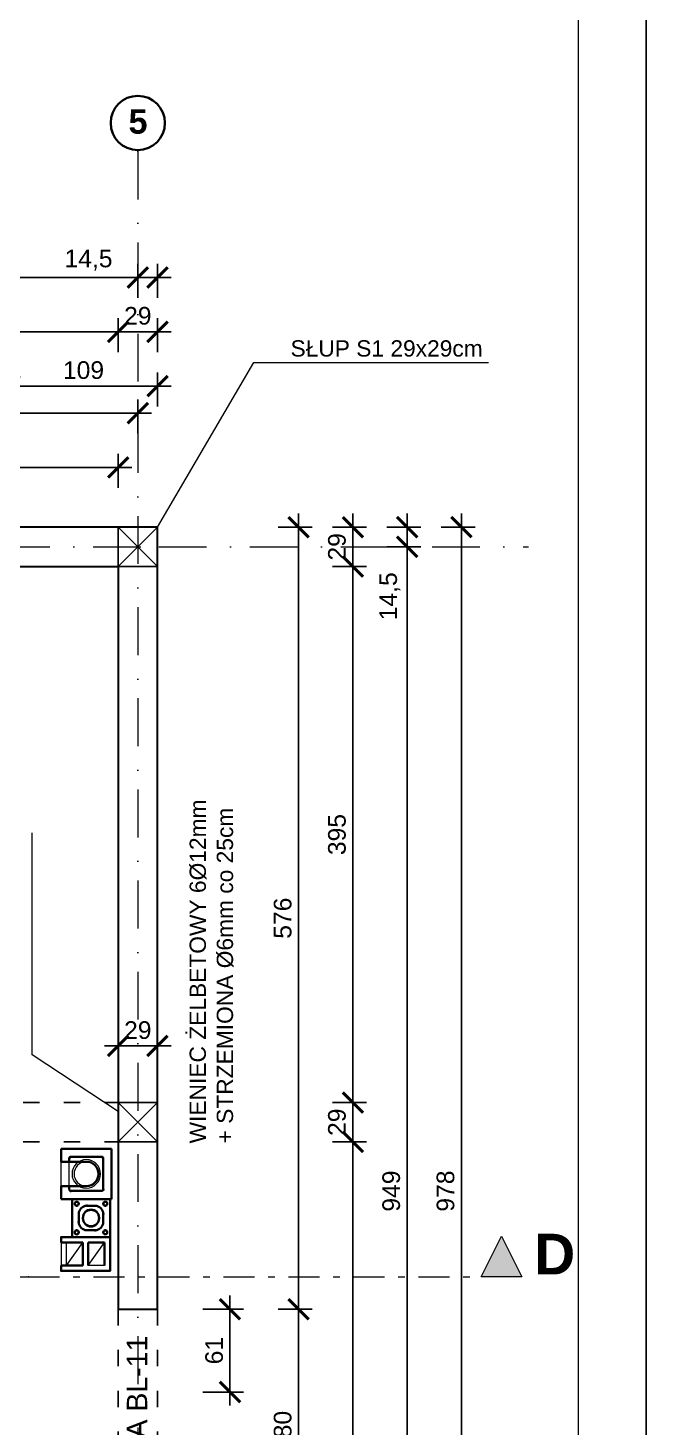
# Model space of a CAD drawing. Header units: millimetres. Extents: x 4647 to 73915, y -13612 to -8141.
# Drawn here: x 28597 to 29053, y -11064 to -10034 of the extents above; entities that cross this region are included whole.
import ezdxf
from ezdxf.enums import TextEntityAlignment as Align

# ---------------------------------------------------------------- set-up
doc = ezdxf.new("R2010")
doc.units = ezdxf.units.MM
for name, pattern in [('ACAD_ISO03W100', [30, 12, -18]), ('Kropki i Kreski', [67.027776, 35.277777, -17.638888, 0, -14.111111]), ('Przerywana', [16.4, 8.2, -8.2]), ('Przerywana podwójnie', [47.9, 22.9, -10, 5, -10])]:
    doc.linetypes.add(name, pattern=pattern)
for name, color, linetype, lineweight in [('2D - Ogólne_Nr_Pióra__21', 7, 'Continuous', 35), ('a_beton_c', 3, 'ACAD_ISO03W100', 25), ('a_murowane_b', 20, 'Continuous', 30), ('a_opisy', 252, 'Continuous', 9), ('a_wymiary', 250, 'Continuous', 9), ('Cienka', 1, 'Continuous', 15), ('Konstrukcja - Ogólne_Nr_Pióra__21', 7, 'Continuous', 35), ('Konstrukcja - Siatka mod_Nr_Pióra__1', 7, 'Continuous', 5), ('Konstrukcja - Siatka mod_Nr_Pióra__7', 7, 'Continuous', 35), ('Opisy - Tekst_Nr_Pióra__1', 7, 'Continuous', 13), ('Znaczniki - Przekroje_Nr_Pióra__1', 7, 'Continuous', 5)]:
    doc.layers.add(name, color=color, linetype=linetype, lineweight=lineweight)
for name, color, linetype in [('Konstrukcja - Ogólne', 7, 'Continuous'), ('Konstrukcja - Siatka mod', 7, 'Continuous'), ('Znaczniki - Przekroje', 7, 'Continuous')]:
    doc.layers.add(name, color=color, linetype=linetype)
for name, color, linetype, lineweight, true_color in [('Konstrukcja - Ogólne_Nr_Pióra__3', 7, 'Continuous', 5, 0xff6600), ('Konstrukcja - Ogólne_Nr_Pióra__5', 7, 'Continuous', 5, 0x40a5ff), ('Konstrukcja - Siatka mod_Nr_Pióra__4', 7, 'Continuous', 5, 0x029e21), ('Znaczniki - Przekroje_Nr_Pióra__5', 7, 'Continuous', 5, 0x40a5ff)]:
    doc.layers.add(name, color=color, linetype=linetype, lineweight=lineweight, true_color=true_color)
doc.styles.add('GENERATED_STYLE_1', font='arialbd.ttf')
doc.styles.get("Standard").update_dxf_attribs({"font": 'arial.ttf'})
doc.dimstyles.new('1-100', dxfattribs={"dimtxt": 13, "dimasz": 15, "dimexe": 10, "dimexo": 20, "dimgap": 5, "dimtad": 1, "dimdec": 1, "dimrnd": 0.5, "dimtxsty": 'Standard', "dimblk": 'ARCHTICK', "dimcen": 0.09, "dimdle": 10, "dimadec": 0, "dimazin": 0, "dimtfac": 1, "dimtdec": 1, "dimtofl": 0, "dimtmove": 0, "dimatfit": 3, "dimfxl": 10, "dimfxlon": 1, "dimtolj": 1, "dimtzin": 0, "dimarcsym": 0})

# ---------------------------------------------------------------- blocks, each defined once
blk = doc.blocks.new('Standardowy znacznik siatki')
at = {"layer": 'Konstrukcja - Siatka mod_Nr_Pióra__4', "linetype": 'Kropki i Kreski'}
for p, q in [((272.5, 0), (1529.2, 0)), ((1529.2, 0), (1801.7, 0))]:
    blk.add_line(p, q, dxfattribs=at)
at = {"layer": 'Konstrukcja - Siatka mod_Nr_Pióra__1', "style": 'GENERATED_STYLE_1'}
blk.add_attdef('AC_MarkerText_1', text='', height=18, dxfattribs=at).set_placement((-28.2, -13.3), align=Align.BOTTOM_LEFT)
blk = doc.blocks.new('Płaszczyzna odcinająca_4', base_point=(8702.4, 399.4))
at = {"layer": 'Znaczniki - Przekroje_Nr_Pióra__1', "linetype": 'Continuous'}
blk.add_hatch(color=256, dxfattribs=at).paths.add_polyline_path([(10476.6, 399.4), (10446.6, 399.4), (10461.6, 429.4)], flags=0)
for p, q in [((10446.6, 399.4), (10461.6, 429.4)), ((10461.6, 429.4), (10476.6, 399.4)), ((10476.6, 399.4), (10446.6, 399.4))]:
    blk.add_line(p, q, dxfattribs=at)
at = {"layer": 'Znaczniki - Przekroje_Nr_Pióra__5', "linetype": 'Przerywana podwójnie'}
for p, q in [((8717.4, 399.4), (10112.9, 399.4)), ((10112.9, 399.4), (10446.6, 399.4))]:
    blk.add_line(p, q, dxfattribs=at)
blk.add_point((10112.9, 399.4), dxfattribs=at)
at = {"layer": 'Znaczniki - Przekroje_Nr_Pióra__1', "linetype": 'Continuous', "insert": (10485.6, 401.1), "char_height": 30, "attachment_point": 7, "style": 'GENERATED_STYLE_1'}
blk.add_mtext('{D}', dxfattribs=at)
blk = doc.blocks.new('SCHIEDEL_Avant_01')
at = {"layer": 'Konstrukcja - Ogólne_Nr_Pióra__21', "linetype": 'Continuous'}
for p, q in [((0, 28), (28, 28)), ((0, 0), (0, 28)), ((11, 23), (17, 23)), ((28, 28), (28, 0)), ((5, 11), (5, 17)), ((23, 17), (23, 11)), ((28, 0), (0, 0)), ((17, 5), (11, 5))]:
    blk.add_line(p, q, dxfattribs=at)
blk.add_circle((14, 14), 6, dxfattribs=at)
for centre, radius, start, end in [((3.4726, 24.5), 1.5, 0, 270), ((3.4726, 24.5), 1.5, 270, 0), ((11, 17), 6, 90, 180), ((17, 17), 6, 0, 90), ((24.4863, 24.5137), 1.5, 270, 180), ((24.4863, 24.5137), 1.5, 180, 270), ((11, 11), 6, 180, 270), ((17, 11), 6, 270, 0), ((3.4863, 3.4863), 1.5, 90, 0), ((3.4863, 3.4863), 1.5, 0, 90), ((24.5, 3.5), 1.5, 90, 180), ((24.5, 3.5), 1.5, 180, 90)]:
    blk.add_arc(centre, radius, start, end, dxfattribs=at)
for p in [(3.4726, 23), (4.9726, 24.5), (11, 23), (22.9863, 24.5137), (24.4863, 23.0137), (5, 11), (23, 17), (3.4863, 4.9863), (4.9863, 3.4863), (17, 5), (23, 3.5), (24.5, 5)]:
    blk.add_point(p, dxfattribs=at)
at = {"layer": 'Konstrukcja - Ogólne_Nr_Pióra__3', "linetype": 'Continuous'}
for radius, start, end in [(6.5, 0, 180), (6.5, 180, 0), (6, 0, 180), (6, 180, 0)]:
    blk.add_arc((14, 14), radius, start, end, dxfattribs=at)
blk = doc.blocks.new('_ArchTick')
at = {"color": 0, "linetype": 'ByBlock', "const_width": 0.15}
blk.add_lwpolyline([(-0.5, -0.5), (0.5, 0.5)], dxfattribs=at)
blk = doc.blocks.new('*D426')
at = {"layer": 'a_wymiary', "color": 0, "lineweight": -2, "transparency": 16777216}
for p, q in [((28796.7, -11167.2), (28796.7, -10967.2)), ((28781.7, -10977.2), (28806.7, -10977.2)), ((28781.7, -11157.2), (28806.7, -11157.2))]:
    blk.add_line(p, q, dxfattribs=at)
at = {"layer": 'DEFPOINTS', "color": 0, "transparency": 16777216}
for p in [(28692.7, -10977.2), (28796.7, -10977.2), (28692.7, -11157.2)]:
    blk.add_point(p, dxfattribs=at)
at = {"layer": 'a_wymiary', "color": 0, "lineweight": -2, "transparency": 16777216, "xscale": 15, "yscale": 15, "zscale": 15}
for p, rotation in [((28796.7, -10977.2), 90), ((28796.7, -11157.2), 270)]:
    blk.add_blockref('_ArchTick', p, dxfattribs=dict(at, rotation=rotation))
at = {"layer": 'a_wymiary', "color": 0, "transparency": 16777216, "insert": (28785, -11067.2), "char_height": 13, "attachment_point": 5, "rotation": 90}
blk.add_mtext('\\A1;180', dxfattribs=at)
blk = doc.blocks.new('*D427')
at = {"layer": 'a_wymiary', "color": 0, "lineweight": -2, "transparency": 16777216}
for p, q in [((28796.7, -10987.2), (28796.7, -10391.2)), ((28781.7, -10401.2), (28806.7, -10401.2)), ((28781.7, -10977.2), (28806.7, -10977.2))]:
    blk.add_line(p, q, dxfattribs=at)
at = {"layer": 'DEFPOINTS', "color": 0, "transparency": 16777216}
for p in [(28692.7, -10401.2), (28796.7, -10401.2), (28692.7, -10977.2)]:
    blk.add_point(p, dxfattribs=at)
at = {"layer": 'a_wymiary', "color": 0, "lineweight": -2, "transparency": 16777216, "xscale": 15, "yscale": 15, "zscale": 15}
for p, rotation in [((28796.7, -10401.2), 90), ((28796.7, -10977.2), 270)]:
    blk.add_blockref('_ArchTick', p, dxfattribs=dict(at, rotation=rotation))
at = {"layer": 'a_wymiary', "color": 0, "transparency": 16777216, "insert": (28785, -10689.2), "char_height": 13, "attachment_point": 5, "rotation": 90}
blk.add_mtext('\\A1;576', dxfattribs=at)
blk = doc.blocks.new('*D429')
at = {"layer": 'a_wymiary', "color": 0, "lineweight": -2, "transparency": 16777216}
for p, q in [((28836.7, -11360.2), (28836.7, -10844)), ((28821.7, -10854), (28846.7, -10854)), ((28821.7, -11350.2), (28846.7, -11350.2))]:
    blk.add_line(p, q, dxfattribs=at)
at = {"layer": 'DEFPOINTS', "color": 0, "transparency": 16777216}
for p in [(28692.7, -10854), (28836.7, -10854), (28692.7, -11350.2)]:
    blk.add_point(p, dxfattribs=at)
at = {"layer": 'a_wymiary', "color": 0, "lineweight": -2, "transparency": 16777216, "xscale": 15, "yscale": 15, "zscale": 15}
for p, rotation in [((28836.7, -10854), 90), ((28836.7, -11350.2), 270)]:
    blk.add_blockref('_ArchTick', p, dxfattribs=dict(at, rotation=rotation))
at = {"layer": 'a_wymiary', "color": 0, "transparency": 16777216, "insert": (28825, -11102.1), "char_height": 13, "attachment_point": 5, "rotation": 90}
blk.add_mtext('\\A1;496', dxfattribs=at)
blk = doc.blocks.new('*D430')
at = {"layer": 'a_wymiary', "color": 0, "lineweight": -2, "transparency": 16777216}
for p, q in [((28836.7, -10864), (28836.7, -10815)), ((28821.7, -10825), (28846.7, -10825)), ((28821.7, -10854), (28846.7, -10854))]:
    blk.add_line(p, q, dxfattribs=at)
at = {"layer": 'DEFPOINTS', "color": 0, "transparency": 16777216}
for p in [(28692.7, -10825), (28836.7, -10825), (28692.7, -10854)]:
    blk.add_point(p, dxfattribs=at)
at = {"layer": 'a_wymiary', "color": 0, "lineweight": -2, "transparency": 16777216, "xscale": 15, "yscale": 15, "zscale": 15}
for p, rotation in [((28836.7, -10825), 90), ((28836.7, -10854), 270)]:
    blk.add_blockref('_ArchTick', p, dxfattribs=dict(at, rotation=rotation))
at = {"layer": 'a_wymiary', "color": 0, "transparency": 16777216, "insert": (28825, -10839.5), "char_height": 13, "attachment_point": 5, "rotation": 90}
blk.add_mtext('\\A1;29', dxfattribs=at)
blk = doc.blocks.new('*D431')
at = {"layer": 'a_wymiary', "color": 0, "lineweight": -2, "transparency": 16777216}
for p, q in [((28836.7, -10835), (28836.7, -10420.2)), ((28821.7, -10430.2), (28846.7, -10430.2)), ((28821.7, -10825), (28846.7, -10825))]:
    blk.add_line(p, q, dxfattribs=at)
at = {"layer": 'DEFPOINTS', "color": 0, "transparency": 16777216}
for p in [(28692.7, -10430.2), (28836.7, -10430.2), (28692.7, -10825)]:
    blk.add_point(p, dxfattribs=at)
at = {"layer": 'a_wymiary', "color": 0, "lineweight": -2, "transparency": 16777216, "xscale": 15, "yscale": 15, "zscale": 15}
for p, rotation in [((28836.7, -10430.2), 90), ((28836.7, -10825), 270)]:
    blk.add_blockref('_ArchTick', p, dxfattribs=dict(at, rotation=rotation))
at = {"layer": 'a_wymiary', "color": 0, "transparency": 16777216, "insert": (28825, -10627.6), "char_height": 13, "attachment_point": 5, "rotation": 90}
blk.add_mtext('\\A1;395', dxfattribs=at)
blk = doc.blocks.new('*D432')
at = {"layer": 'a_wymiary', "color": 0, "lineweight": -2, "transparency": 16777216}
for p, q in [((28836.7, -10440.2), (28836.7, -10391.2)), ((28821.7, -10401.2), (28846.7, -10401.2)), ((28821.7, -10430.2), (28846.7, -10430.2))]:
    blk.add_line(p, q, dxfattribs=at)
at = {"layer": 'DEFPOINTS', "color": 0, "transparency": 16777216}
for p in [(28692.7, -10401.2), (28836.7, -10401.2), (28692.7, -10430.2)]:
    blk.add_point(p, dxfattribs=at)
at = {"layer": 'a_wymiary', "color": 0, "lineweight": -2, "transparency": 16777216, "xscale": 15, "yscale": 15, "zscale": 15}
for p, rotation in [((28836.7, -10401.2), 90), ((28836.7, -10430.2), 270)]:
    blk.add_blockref('_ArchTick', p, dxfattribs=dict(at, rotation=rotation))
at = {"layer": 'a_wymiary', "color": 0, "transparency": 16777216, "insert": (28825, -10415.7), "char_height": 13, "attachment_point": 5, "rotation": 90}
blk.add_mtext('\\A1;29', dxfattribs=at)
blk = doc.blocks.new('*D435')
at = {"layer": 'a_wymiary', "color": 0, "lineweight": -2, "transparency": 16777216}
for p, q in [((28916.7, -10391.2), (28916.7, -11389.2)), ((28901.7, -10401.2), (28926.7, -10401.2)), ((28901.7, -11379.2), (28926.7, -11379.2))]:
    blk.add_line(p, q, dxfattribs=at)
at = {"layer": 'DEFPOINTS', "color": 0, "transparency": 16777216}
for p in [(28692.7, -10401.2), (28692.7, -11379.2), (28916.7, -11379.2)]:
    blk.add_point(p, dxfattribs=at)
at = {"layer": 'a_wymiary', "color": 0, "lineweight": -2, "transparency": 16777216, "xscale": 15, "yscale": 15, "zscale": 15}
for p, rotation in [((28916.7, -10401.2), 90), ((28916.7, -11379.2), 270)]:
    blk.add_blockref('_ArchTick', p, dxfattribs=dict(at, rotation=rotation))
at = {"layer": 'a_wymiary', "color": 0, "transparency": 16777216, "insert": (28905, -10890.2), "char_height": 13, "attachment_point": 5, "rotation": 90}
blk.add_mtext('\\A1;978', dxfattribs=at)
blk = doc.blocks.new('*D443')
at = {"layer": 'a_wymiary', "color": 0, "lineweight": -2, "transparency": 16777216}
for p, q in [((28876.7, -10391.2), (28876.7, -10415.7)), ((28861.7, -10401.2), (28886.7, -10401.2)), ((28861.7, -10415.7), (28886.7, -10415.7)), ((28876.7, -10415.7), (28876.7, -10473.4))]:
    blk.add_line(p, q, dxfattribs=at)
at = {"layer": 'DEFPOINTS', "color": 0, "transparency": 16777216}
for p in [(28692.7, -10401.2), (28692.7, -10415.7), (28876.7, -10415.7)]:
    blk.add_point(p, dxfattribs=at)
at = {"layer": 'a_wymiary', "color": 0, "lineweight": -2, "transparency": 16777216, "xscale": 15, "yscale": 15, "zscale": 15}
for p, rotation in [((28876.7, -10401.2), 90), ((28876.7, -10415.7), 270)]:
    blk.add_blockref('_ArchTick', p, dxfattribs=dict(at, rotation=rotation))
at = {"layer": 'a_wymiary', "color": 0, "transparency": 16777216, "insert": (28863.9, -10452.1), "char_height": 13, "attachment_point": 5, "rotation": 90}
blk.add_mtext('\\A1;14,5', dxfattribs=at)
blk = doc.blocks.new('*D444')
at = {"layer": 'a_wymiary', "color": 0, "lineweight": -2, "transparency": 16777216}
for p, q in [((28876.7, -10405.7), (28876.7, -11374.7)), ((28861.7, -10415.7), (28886.7, -10415.7)), ((28861.7, -11364.7), (28886.7, -11364.7))]:
    blk.add_line(p, q, dxfattribs=at)
at = {"layer": 'DEFPOINTS', "color": 0, "transparency": 16777216}
for p in [(28692.7, -10415.7), (28692.7, -11364.7), (28876.7, -11364.7)]:
    blk.add_point(p, dxfattribs=at)
at = {"layer": 'a_wymiary', "color": 0, "lineweight": -2, "transparency": 16777216, "xscale": 15, "yscale": 15, "zscale": 15}
for p, rotation in [((28876.7, -10415.7), 90), ((28876.7, -11364.7), 270)]:
    blk.add_blockref('_ArchTick', p, dxfattribs=dict(at, rotation=rotation))
at = {"layer": 'a_wymiary', "color": 0, "transparency": 16777216, "insert": (28865, -10890.2), "char_height": 13, "attachment_point": 5, "rotation": 90}
blk.add_mtext('\\A1;949', dxfattribs=at)
blk = doc.blocks.new('*D462')
at = {"layer": 'a_wymiary', "color": 0, "lineweight": -2, "transparency": 16777216}
for p, q in [((28583.7, -10312.3), (28583.7, -10287.3)), ((28692.7, -10312.3), (28692.7, -10287.3)), ((28702.7, -10297.3), (28573.7, -10297.3))]:
    blk.add_line(p, q, dxfattribs=at)
at = {"layer": 'DEFPOINTS', "color": 0, "transparency": 16777216}
for p in [(28583.7, -10297.3), (28583.7, -10401.2), (28692.7, -10401.2)]:
    blk.add_point(p, dxfattribs=at)
at = {"layer": 'a_wymiary', "color": 0, "lineweight": -2, "transparency": 16777216, "xscale": 15, "yscale": 15, "zscale": 15, "rotation": 180}
blk.add_blockref('_ArchTick', (28583.7, -10297.3), dxfattribs=at)
at = {"layer": 'a_wymiary', "color": 0, "lineweight": -2, "transparency": 16777216, "xscale": 15, "yscale": 15, "zscale": 15}
blk.add_blockref('_ArchTick', (28692.7, -10297.3), dxfattribs=at)
at = {"layer": 'a_wymiary', "color": 0, "transparency": 16777216, "insert": (28638.2, -10285.6), "char_height": 13, "attachment_point": 5}
blk.add_mtext('\\A1;109', dxfattribs=at)
blk = doc.blocks.new('*D467')
at = {"layer": 'a_wymiary', "color": 0, "lineweight": -2, "transparency": 16777216}
for p, q in [((28663.7, -10272.3), (28663.7, -10247.3)), ((28692.7, -10272.3), (28692.7, -10247.3)), ((28702.7, -10257.3), (28653.7, -10257.3))]:
    blk.add_line(p, q, dxfattribs=at)
at = {"layer": 'DEFPOINTS', "color": 0, "transparency": 16777216}
for p in [(28663.7, -10257.3), (28663.7, -10401.2), (28692.7, -10401.2)]:
    blk.add_point(p, dxfattribs=at)
at = {"layer": 'a_wymiary', "color": 0, "lineweight": -2, "transparency": 16777216, "xscale": 15, "yscale": 15, "zscale": 15, "rotation": 180}
blk.add_blockref('_ArchTick', (28663.7, -10257.3), dxfattribs=at)
at = {"layer": 'a_wymiary', "color": 0, "lineweight": -2, "transparency": 16777216, "xscale": 15, "yscale": 15, "zscale": 15}
blk.add_blockref('_ArchTick', (28692.7, -10257.3), dxfattribs=at)
at = {"layer": 'a_wymiary', "color": 0, "transparency": 16777216, "insert": (28678.2, -10245.6), "char_height": 13, "attachment_point": 5}
blk.add_mtext('\\A1;29', dxfattribs=at)
blk = doc.blocks.new('*D468')
at = {"layer": 'a_wymiary', "color": 0, "lineweight": -2, "transparency": 16777216}
for p, q in [((28203.7, -10272.3), (28203.7, -10247.3)), ((28663.7, -10272.3), (28663.7, -10247.3)), ((28673.7, -10257.3), (28193.7, -10257.3))]:
    blk.add_line(p, q, dxfattribs=at)
at = {"layer": 'DEFPOINTS', "color": 0, "transparency": 16777216}
for p in [(28203.7, -10257.3), (28203.7, -10401.2), (28663.7, -10401.2)]:
    blk.add_point(p, dxfattribs=at)
at = {"layer": 'a_wymiary', "color": 0, "lineweight": -2, "transparency": 16777216, "xscale": 15, "yscale": 15, "zscale": 15, "rotation": 180}
blk.add_blockref('_ArchTick', (28203.7, -10257.3), dxfattribs=at)
at = {"layer": 'a_wymiary', "color": 0, "lineweight": -2, "transparency": 16777216, "xscale": 15, "yscale": 15, "zscale": 15}
blk.add_blockref('_ArchTick', (28663.7, -10257.3), dxfattribs=at)
at = {"layer": 'a_wymiary', "color": 0, "transparency": 16777216, "insert": (28433.7, -10245.6), "char_height": 13, "attachment_point": 5}
blk.add_mtext('\\A1;460', dxfattribs=at)
blk = doc.blocks.new('*D474')
at = {"layer": 'a_wymiary', "color": 0, "lineweight": -2, "transparency": 16777216}
for p, q in [((28678.2, -10232.3), (28678.2, -10207.3)), ((28692.7, -10232.3), (28692.7, -10207.3)), ((28678.2, -10217.3), (28620.6, -10217.3)), ((28702.7, -10217.3), (28678.2, -10217.3))]:
    blk.add_line(p, q, dxfattribs=at)
at = {"layer": 'DEFPOINTS', "color": 0, "transparency": 16777216}
for p in [(28678.2, -10217.3), (28678.2, -10401.2), (28692.7, -10401.2)]:
    blk.add_point(p, dxfattribs=at)
at = {"layer": 'a_wymiary', "color": 0, "lineweight": -2, "transparency": 16777216, "xscale": 15, "yscale": 15, "zscale": 15, "rotation": 180}
blk.add_blockref('_ArchTick', (28678.2, -10217.3), dxfattribs=at)
at = {"layer": 'a_wymiary', "color": 0, "lineweight": -2, "transparency": 16777216, "xscale": 15, "yscale": 15, "zscale": 15}
blk.add_blockref('_ArchTick', (28692.7, -10217.3), dxfattribs=at)
at = {"layer": 'a_wymiary', "color": 0, "transparency": 16777216, "insert": (28641.9, -10204.5), "char_height": 13, "attachment_point": 5}
blk.add_mtext('\\A1;14,5', dxfattribs=at)
blk = doc.blocks.new('*D475')
at = {"layer": 'a_wymiary', "color": 0, "lineweight": -2, "transparency": 16777216}
for p, q in [((28191.2, -10232.3), (28191.2, -10207.3)), ((28678.2, -10232.3), (28678.2, -10207.3)), ((28688.2, -10217.3), (28181.2, -10217.3))]:
    blk.add_line(p, q, dxfattribs=at)
at = {"layer": 'DEFPOINTS', "color": 0, "transparency": 16777216}
for p in [(28191.2, -10217.3), (28191.2, -10401.2), (28678.2, -10401.2)]:
    blk.add_point(p, dxfattribs=at)
at = {"layer": 'a_wymiary', "color": 0, "lineweight": -2, "transparency": 16777216, "xscale": 15, "yscale": 15, "zscale": 15, "rotation": 180}
blk.add_blockref('_ArchTick', (28191.2, -10217.3), dxfattribs=at)
at = {"layer": 'a_wymiary', "color": 0, "lineweight": -2, "transparency": 16777216, "xscale": 15, "yscale": 15, "zscale": 15}
blk.add_blockref('_ArchTick', (28678.2, -10217.3), dxfattribs=at)
at = {"layer": 'a_wymiary', "color": 0, "transparency": 16777216, "insert": (28434.7, -10205.6), "char_height": 13, "attachment_point": 5}
blk.add_mtext('\\A1;487', dxfattribs=at)
blk = doc.blocks.new('*D823')
at = {"layer": 'a_wymiary', "color": 0, "lineweight": -2, "transparency": 16777216}
for p, q in [((28663.7, -10803.3), (28663.7, -10773.3)), ((28692.7, -10803.3), (28692.7, -10773.3)), ((28653.7, -10783.3), (28702.7, -10783.3))]:
    blk.add_line(p, q, dxfattribs=at)
at = {"layer": 'DEFPOINTS', "color": 0, "transparency": 16777216}
for p in [(28692.7, -10783.3), (28663.7, -10825), (28692.7, -10825)]:
    blk.add_point(p, dxfattribs=at)
at = {"layer": 'a_wymiary', "color": 0, "lineweight": -2, "transparency": 16777216, "xscale": 15, "yscale": 15, "zscale": 15, "rotation": 180}
blk.add_blockref('_ArchTick', (28663.7, -10783.3), dxfattribs=at)
at = {"layer": 'a_wymiary', "color": 0, "lineweight": -2, "transparency": 16777216, "xscale": 15, "yscale": 15, "zscale": 15}
blk.add_blockref('_ArchTick', (28692.7, -10783.3), dxfattribs=at)
at = {"layer": 'a_wymiary', "color": 0, "transparency": 16777216, "insert": (28678.2, -10771.7), "char_height": 13, "attachment_point": 5}
blk.add_mtext('\\A1;29', dxfattribs=at)
blk = doc.blocks.new('*D860')
at = {"layer": 'a_wymiary', "color": 0, "lineweight": -2, "transparency": 16777216}
for p, q in [((28746.1, -10967.2), (28746.1, -11048.2)), ((28726.1, -10977.2), (28756.1, -10977.2)), ((28726.1, -11038.2), (28756.1, -11038.2))]:
    blk.add_line(p, q, dxfattribs=at)
at = {"layer": 'DEFPOINTS', "color": 0, "transparency": 16777216}
for p in [(28692.7, -10977.2), (28692.7, -11038.2), (28746.1, -11038.2)]:
    blk.add_point(p, dxfattribs=at)
at = {"layer": 'a_wymiary', "color": 0, "lineweight": -2, "transparency": 16777216, "xscale": 15, "yscale": 15, "zscale": 15}
for p, rotation in [((28746.1, -10977.2), 90), ((28746.1, -11038.2), 270)]:
    blk.add_blockref('_ArchTick', p, dxfattribs=dict(at, rotation=rotation))
at = {"layer": 'a_wymiary', "color": 0, "transparency": 16777216, "insert": (28734.5, -11007.7), "char_height": 13, "attachment_point": 5, "rotation": 90}
blk.add_mtext('\\A1;61', dxfattribs=at)
blk = doc.blocks.new('*D901')
at = {"layer": 'a_wymiary', "color": 0, "lineweight": -2, "transparency": 16777216}
for p, q in [((28203.7, -10372.2), (28203.7, -10347.2)), ((28663.7, -10372.2), (28663.7, -10347.2)), ((28673.7, -10357.2), (28193.7, -10357.2))]:
    blk.add_line(p, q, dxfattribs=at)
at = {"layer": 'DEFPOINTS', "color": 0, "transparency": 16777216}
for p in [(28203.7, -10357.2), (28203.7, -10505.1), (28663.7, -10501.1)]:
    blk.add_point(p, dxfattribs=at)
at = {"layer": 'a_wymiary', "color": 0, "lineweight": -2, "transparency": 16777216, "xscale": 15, "yscale": 15, "zscale": 15, "rotation": 180}
blk.add_blockref('_ArchTick', (28203.7, -10357.2), dxfattribs=at)
at = {"layer": 'a_wymiary', "color": 0, "lineweight": -2, "transparency": 16777216, "xscale": 15, "yscale": 15, "zscale": 15}
blk.add_blockref('_ArchTick', (28663.7, -10357.2), dxfattribs=at)
at = {"layer": 'a_wymiary', "color": 0, "transparency": 16777216, "insert": (28433.7, -10345.5), "char_height": 13, "attachment_point": 5}
blk.add_mtext('\\A1;460', dxfattribs=at)
blk = doc.blocks.new('*D904')
at = {"layer": 'a_wymiary', "color": 0, "lineweight": -2, "transparency": 16777216}
for p, q in [((28191.2, -10332.2), (28191.2, -10307.2)), ((28678.2, -10332.2), (28678.2, -10307.2)), ((28688.2, -10317.2), (28181.2, -10317.2))]:
    blk.add_line(p, q, dxfattribs=at)
at = {"layer": 'DEFPOINTS', "color": 0, "transparency": 16777216}
for p in [(28191.2, -10317.2), (28191.2, -10505.1), (28678.2, -10501.1)]:
    blk.add_point(p, dxfattribs=at)
at = {"layer": 'a_wymiary', "color": 0, "lineweight": -2, "transparency": 16777216, "xscale": 15, "yscale": 15, "zscale": 15, "rotation": 180}
blk.add_blockref('_ArchTick', (28191.2, -10317.2), dxfattribs=at)
at = {"layer": 'a_wymiary', "color": 0, "lineweight": -2, "transparency": 16777216, "xscale": 15, "yscale": 15, "zscale": 15}
blk.add_blockref('_ArchTick', (28678.2, -10317.2), dxfattribs=at)
at = {"layer": 'a_wymiary', "color": 0, "transparency": 16777216, "insert": (28434.7, -10305.5), "char_height": 13, "attachment_point": 5}
blk.add_mtext('\\A1;487', dxfattribs=at)

msp = doc.modelspace()

# ---------------------------------------------------------------- linework, layer by layer
msp.add_lwpolyline([(26952.72, -12577.97), (29052.72, -12577.97), (29052.72, -9607.97), (26952.72, -9607.97)], close=True)
at = {"layer": '2D - Ogólne_Nr_Pióra__21', "linetype": 'Continuous'}
for p, q in [((28621.72, -10928.04), (28637.72, -10928.04)), ((28637.72, -10928.04), (28637.72, -10945.04)), ((28641.72, -10928.04), (28653.72, -10928.04)), ((28641.72, -10945.04), (28641.72, -10928.04)), ((28653.72, -10928.04), (28653.72, -10945.04)), ((28637.72, -10945.04), (28621.72, -10945.04)), ((28621.72, -10949.04), (28657.72, -10949.04)), ((28637.72, -10949.04), (28657.72, -10949.04))]:
    msp.add_line(p, q, dxfattribs=at)
at = {"layer": '2D - Ogólne_Nr_Pióra__21', "linetype": 'Continuous', "flags": 128}
for points in [[(28653.72, -10949.04), (28657.72, -10949.04), (28657.72, -10924.04), (28621.72, -10924.04), (28621.72, -10928.04)], [(28621.72, -10945.04), (28621.72, -10949.04), (28641.72, -10949.04)]]:
    msp.add_lwpolyline(points, dxfattribs=at)
at = {"layer": 'a_beton_c', "linetype": 'ByBlock'}
for points in [[(28663.72, -10401.23), (28663.72, -10430.23), (28692.72, -10430.23), (28692.72, -10401.23)], [(28663.72, -10825.04), (28663.72, -10854.04), (28692.72, -10854.04), (28692.72, -10825.04)]]:
    msp.add_lwpolyline(points, close=True, dxfattribs=at)
for points in [[(28663.72, -10430.23), (28692.72, -10401.23)], [(28663.72, -10401.23), (28692.72, -10430.23)], [(28663.72, -10854.04), (28692.72, -10825.04)], [(28663.72, -10825.04), (28692.72, -10854.04)]]:
    msp.add_lwpolyline(points, dxfattribs=at)
at = {"layer": 'a_beton_c'}
for points in [[(28203.72, -10825.04), (28663.72, -10825.04)], [(28203.72, -10854.04), (28663.72, -10854.04)], [(28663.72, -10977.23), (28663.72, -11157.23)], [(28692.72, -10977.23), (28692.72, -11157.23)]]:
    msp.add_lwpolyline(points, dxfattribs=at)
at = {"layer": 'a_murowane_b'}
msp.add_lwpolyline([(28583.72, -10430.23), (28663.72, -10430.23), (28663.72, -10977.23), (28692.72, -10977.23), (28692.72, -10401.23), (28583.72, -10401.23)], close=True, dxfattribs=at)
at = {"layer": 'a_opisy'}
for p, q in [((28692.72, -10401.23), (28763.65, -10279.94)), ((28763.65, -10279.94), (28936.71, -10279.94)), ((28600.38, -10789.9), (28600.38, -10626.38)), ((28663.72, -10831.62), (28600.38, -10789.9))]:
    msp.add_line(p, q, dxfattribs=at)
at = {"layer": 'Konstrukcja - Ogólne_Nr_Pióra__21', "linetype": 'Continuous'}
for p, q in [((28621.72, -10859.04), (28658.72, -10859.04)), ((28621.72, -10868.54), (28621.72, -10859.04)), ((28658.72, -10859.04), (28658.72, -10896.04)), ((28627.72, -10866.04), (28627.72, -10868.54)), ((28651.72, -10865.04), (28628.72, -10865.04)), ((28652.72, -10889.04), (28652.72, -10866.04)), ((28621.72, -10896.04), (28621.72, -10886.54)), ((28627.72, -10886.54), (28627.72, -10889.04)), ((28628.72, -10890.04), (28651.72, -10890.04)), ((28658.72, -10896.04), (28621.72, -10896.04))]:
    msp.add_line(p, q, dxfattribs=at)
for points in [[(28627.72, -10868.54), (28621.72, -10868.54)], [(28640.22, -10868.54), (28627.72, -10868.54)], [(28627.72, -10886.54), (28621.72, -10886.54)], [(28640.22, -10886.54), (28627.72, -10886.54)]]:
    msp.add_lwpolyline(points, dxfattribs=at)
for centre, radius, start, end in [((28628.72, -10866.04), 1, 90, 180), ((28640.22, -10877.54), 9, 270, 90), ((28651.72, -10866.04), 1, 0, 90), ((28628.72, -10889.04), 1, 180, 270), ((28651.72, -10889.04), 1, 270, 0)]:
    msp.add_arc(centre, radius, start, end, dxfattribs=at)
for p in [(28627.72, -10866.04), (28651.72, -10865.04), (28628.72, -10890.04), (28652.72, -10889.04)]:
    msp.add_point(p, dxfattribs=at)
at = {"layer": 'Konstrukcja - Ogólne_Nr_Pióra__3', "linetype": 'Continuous'}
for radius, start, end in [(10.5, 90, 270), (9, 90, 270), (10.5, 270, 90), (9, 270, 90)]:
    msp.add_arc((28640.22, -10877.54), radius, start, end, dxfattribs=at)
at = {"layer": 'Konstrukcja - Ogólne_Nr_Pióra__5', "linetype": 'Continuous'}
for p, q in [((28657.72, -10924.04), (28621.72, -10924.04)), ((28621.72, -10924.04), (28621.72, -10949.04)), ((28625.72, -10945.04), (28625.72, -10928.04)), ((28625.72, -10945.04), (28637.72, -10928.04)), ((28657.72, -10924.04), (28637.72, -10924.04)), ((28637.72, -10928.04), (28637.72, -10945.04)), ((28641.72, -10945.04), (28653.72, -10928.04)), ((28641.72, -10928.04), (28653.72, -10928.04)), ((28641.72, -10945.04), (28641.72, -10928.04)), ((28641.72, -10945.04), (28653.72, -10928.04)), ((28653.72, -10928.04), (28653.72, -10945.04)), ((28657.72, -10949.04), (28657.72, -10924.04)), ((28657.72, -10949.04), (28657.72, -10924.04)), ((28653.72, -10945.04), (28641.72, -10945.04)), ((28653.72, -10945.04), (28641.72, -10945.04))]:
    msp.add_line(p, q, dxfattribs=at)
for points in [[(28621.72, -10886.54), (28621.72, -10868.54)], [(28627.72, -10886.54), (28627.72, -10868.54)]]:
    msp.add_lwpolyline(points, dxfattribs=at)
at = {"layer": 'Konstrukcja - Siatka mod_Nr_Pióra__4', "linetype": 'Kropki i Kreski'}
for q in [(28678.22, -10123.5), (28678.22, -11676.33)]:
    msp.add_line((28678.22, -10124.5), q, dxfattribs=at)
msp.add_point((28678.22, -10124.5), dxfattribs=at)
msp.add_point((28678.22, -10124.5), dxfattribs=at)
at = {"layer": 'Konstrukcja - Siatka mod_Nr_Pióra__7', "linetype": 'Continuous'}
msp.add_circle((28678.22, -10103.5), 20, dxfattribs=at)
at = {"layer": 'Opisy - Tekst_Nr_Pióra__1', "linetype": 'Continuous', "ltscale": 10, "flags": 128}
msp.add_lwpolyline([(29002.72, -12377.97), (27102.72, -12377.97), (27102.72, -9657.97), (29002.72, -9657.97)], close=True, dxfattribs=at)

# ---------------------------------------------------------------- block references
at = {"layer": 'Konstrukcja - Ogólne', "linetype": 'Continuous'}
msp.add_blockref('SCHIEDEL_Avant_01', (28629.72, -10924.04), dxfattribs=at)
at = {"layer": 'Konstrukcja - Siatka mod', "linetype": 'Przerywana'}
msp.add_blockref('Standardowy znacznik siatki', (27164.43, -10415.73), dxfattribs=at)
at = {"layer": 'Znaczniki - Przekroje'}
msp.add_blockref('Płaszczyzna odcinająca_4', (27187.09, -10953.32), dxfattribs=at)

# ---------------------------------------------------------------- texts
at = {"layer": 'a_opisy', "insert": (28790.73, -10263.54), "char_height": 12, "width": 285.6, "attachment_point": 1}
msp.add_mtext('SŁUP S1 29x29cm', dxfattribs=at)
at = {"layer": 'a_opisy', "insert": (28716.38, -10855.1), "char_height": 12, "width": 644.3748, "attachment_point": 1, "rotation": 90}
msp.add_mtext('WIENIEC ŻELBETOWY 6%%C12mm \\P+ STRZEMIONA %%C6mm co 25cm', dxfattribs=at)
at = {"layer": 'Cienka', "insert": (28670.12, -11125.96), "char_height": 20, "width": 326.8786, "attachment_point": 1, "rotation": 90}
msp.add_mtext('{\\H0.75x;\\C1;BELKA BL-11}', dxfattribs=at)
at = {"layer": 'Konstrukcja - Siatka mod_Nr_Pióra__1', "style": 'GENERATED_STYLE_1'}
msp.add_attdef('5', text='5', height=18, dxfattribs=at).set_placement((28671.39, -10116.79), align=Align.BOTTOM_LEFT)

# ---------------------------------------------------------------- dimensions: what is measured, and where the dimension line sits
at = {"layer": 'a_wymiary'}
for base, p1, p2, override, picture, middle in [((28191.22, -10217.28), (28678.22, -10401.23), (28191.22, -10401.23), {"dimtmove": 1, "dimfxl": 15}, '*D475', (28434.72, -10205.64)), ((28678.22, -10217.28), (28692.72, -10401.23), (28678.22, -10401.23), {"dimfxl": 15}, '*D474', (28641.9, -10204.47)), ((28203.72, -10257.28), (28663.72, -10401.23), (28203.72, -10401.23), {"dimtmove": 1, "dimfxl": 15}, '*D468', (28433.72, -10245.64)), ((28663.72, -10257.28), (28692.72, -10401.23), (28663.72, -10401.23), {"dimfxl": 15}, '*D467', (28678.22, -10245.64)), ((28583.72, -10297.28), (28692.72, -10401.23), (28583.72, -10401.23), {"dimfxl": 15}, '*D462', (28638.22, -10285.64)), ((28191.22, -10317.18), (28678.22, -10501.14), (28191.22, -10505.14), {"dimtmove": 1, "dimfxl": 15}, '*D904', (28434.72, -10305.55)), ((28203.72, -10357.18), (28663.72, -10501.14), (28203.72, -10505.14), {"dimtmove": 1, "dimfxl": 15}, '*D901', (28433.72, -10345.55)), ((28692.72, -10783.32), (28663.72, -10825.04), (28692.72, -10825.04), {"dimfxl": 20}, '*D823', (28678.22, -10771.68))]:
    dim = msp.add_linear_dim(base=base, p1=p1, p2=p2, dimstyle='1-100', override=override, dxfattribs=at)
    dim.commit()
    dim.dimension.update_dxf_attribs({"geometry": picture, "text_midpoint": middle})
for base, p1, p2, override, picture, middle in [((28796.67, -10401.23), (28692.72, -10977.23), (28692.72, -10401.23), {"dimtmove": 1, "dimfxl": 15}, '*D427', (28785.03, -10689.23)), ((28836.67, -10401.23), (28692.72, -10430.23), (28692.72, -10401.23), {"dimtmove": 1, "dimfxl": 15}, '*D432', (28825.03, -10415.73)), ((28916.67, -11379.23), (28692.72, -10401.23), (28692.72, -11379.23), {"dimfxl": 15}, '*D435', (28905.03, -10890.23)), ((28876.67, -10415.73), (28692.72, -10401.23), (28692.72, -10415.73), {"dimfxl": 15}, '*D443', (28863.86, -10452.05)), ((28876.67, -11364.73), (28692.72, -10415.73), (28692.72, -11364.73), {"dimtmove": 1, "dimfxl": 15}, '*D444', (28865.03, -10890.23)), ((28836.67, -10430.23), (28692.72, -10825.04), (28692.72, -10430.23), {"dimtmove": 1, "dimfxl": 15}, '*D431', (28825.03, -10627.64)), ((28836.67, -10825.04), (28692.72, -10854.04), (28692.72, -10825.04), {"dimtmove": 1, "dimfxl": 15}, '*D430', (28825.03, -10839.54)), ((28836.67, -10854.04), (28692.72, -11350.23), (28692.72, -10854.04), {"dimtmove": 1, "dimfxl": 15}, '*D429', (28825.03, -11102.14)), ((28796.67, -10977.23), (28692.72, -11157.23), (28692.72, -10977.23), {"dimtmove": 1, "dimfxl": 15}, '*D426', (28785.03, -11067.23)), ((28746.13, -11038.23), (28692.72, -10977.23), (28692.72, -11038.23), {"dimfxl": 20}, '*D860', (28734.49, -11007.73))]:
    dim = msp.add_linear_dim(base=base, p1=p1, p2=p2, angle=90, dimstyle='1-100', override=override, dxfattribs=at)
    dim.commit()
    dim.dimension.update_dxf_attribs({"geometry": picture, "text_midpoint": middle})

doc.saveas('drawing.dxf')
